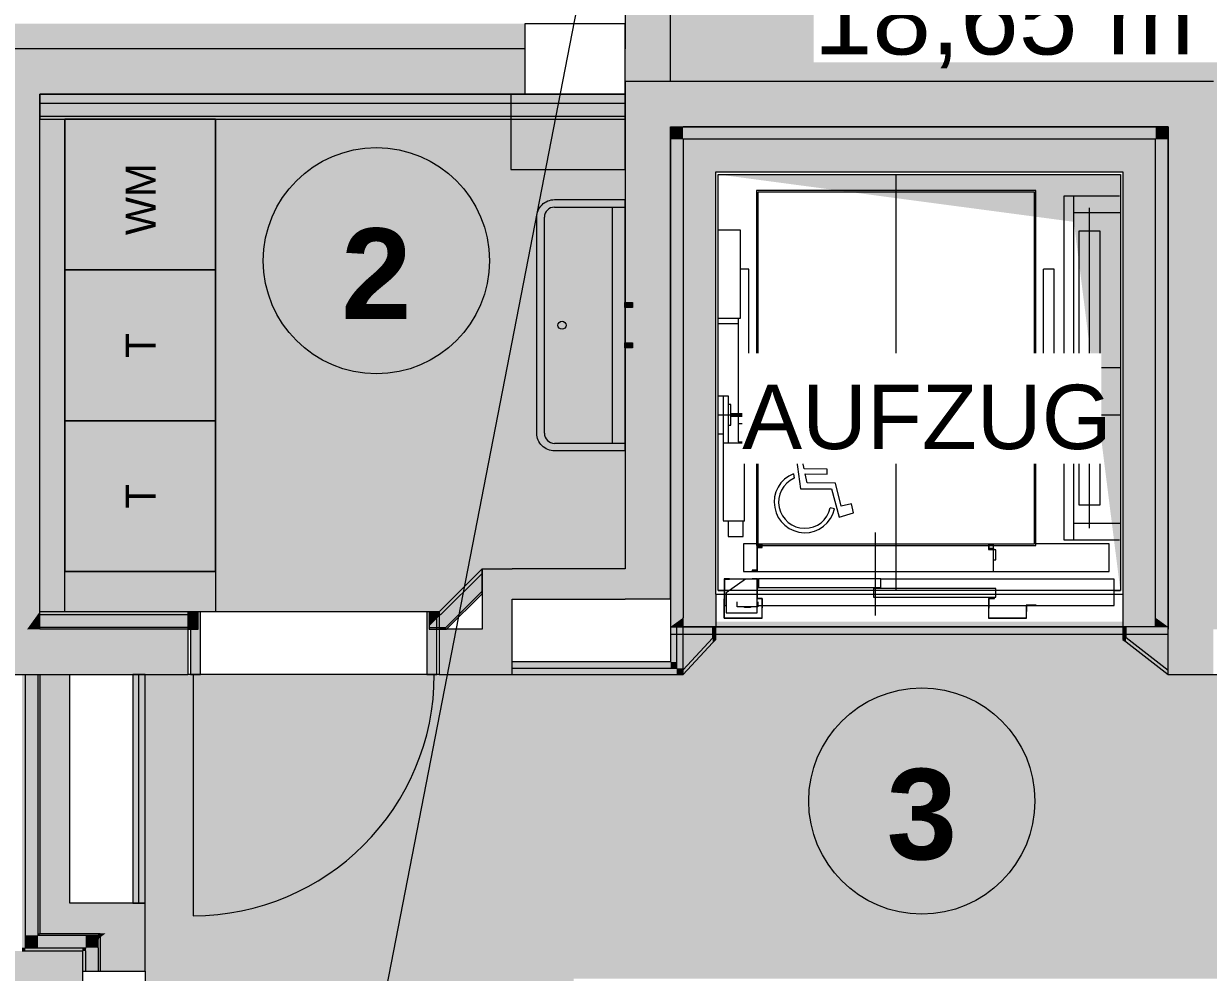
# Model space of a CAD drawing. Header units: metres. Extents: x -3.9 to 83, y -38 to 6.2.
# Drawn here: x 38.17 to 42.883, y -9.96 to -6.185 of the extents above; entities that cross this region are included whole.
import ezdxf

# ---------------------------------------------------------------- set-up
doc = ezdxf.new("R2010")
doc.units = ezdxf.units.M
doc.header["$MEASUREMENT"] = 0
doc.set_wipeout_variables(frame=1)
for name, pattern in [('Dampfsperre', [0.003, 0.0015, -0.0015]), ('Punkt 1_1', [0.075, 0.025, -0.05]), ('Schnittlinie', [0.006, 0.003, -0.0015, 0, -0.0015]), ('Wipeout_Contour', [1, 0, -1])]:
    doc.linetypes.add(name, pattern=pattern)
for name, color, linetype in [('0._Erdgeschoß PP Icon_1_0', 7, 'Continuous'), ('0._Erdgeschoß PP Icon_1_120 Wand Innen tragend', 7, 'Continuous'), ('0._Erdgeschoß PP Icon_1_130 Wand Innen', 7, 'Continuous'), ('0._Erdgeschoß PP Icon_1_170 Schachtwände', 7, 'Continuous'), ('0._Erdgeschoß PP Icon_1_230 Decke abgehaengt', 7, 'Continuous'), ('0._Erdgeschoß PP Icon_1_430 Aufzug', 7, 'Continuous'), ('0._Erdgeschoß PP Icon_1_710 Gelände', 7, 'Continuous'), ('0._Erdgeschoß PP Icon_1_810 Raum', 7, 'Continuous'), ('0._Erdgeschoß PP Icon_1_905 VP Beschriftung Übersicht.Übersicht', 7, 'Continuous')]:
    doc.layers.add(name, color=color, linetype=linetype)
doc.styles.add('ERSTELLTER_STIL_11', font='arial.ttf')
doc.styles.add('ERSTELLTER_STIL_5', font='')
doc.styles.add('ERSTELLTER_STIL_6', font='arial.ttf')
doc.styles.get('ERSTELLTER_STIL_5').set_extended_font_data('Muli')

msp = doc.modelspace()

# ---------------------------------------------------------------- wipeouts: each hides what was drawn before it
at = {"color": 254, "linetype": 'Wipeout_Contour', "lineweight": 0, "ltscale": 193.488375}
msp.add_wipeout([(28.2051, 3.5109), (28.2051, -37.8391), (52.5858, -37.8391), (52.5858, 3.5109)], dxfattribs=at).dxf.layer = '0._Erdgeschoß PP Icon_1_0'

# ---------------------------------------------------------------- next in the draw order: hatches: boundary and pattern name
at = {"layer": '0._Erdgeschoß PP Icon_1_120 Wand Innen tragend', "linetype": 'Continuous', "lineweight": 0, "true_color": 0x000000}
for points in [[(40.7434, -6.4154), (40.7434, -2.8604), (40.5634, -2.8604), (40.5634, -6.4154)], [(32.1417, -6.1854), (32.1421, -6.2854), (40.1634, -6.2854), (40.1634, -6.1854)], [(40.1634, -6.2854), (32.1421, -6.2854), (32.1427, -6.4654), (40.1634, -6.4654)], [(40.5634, -6.5954), (40.7434, -6.5954), (40.5634, -6.4154)], [(40.5634, -6.4154), (40.7434, -6.5954), (40.7434, -6.4154)], [(42.7234, -6.4154), (40.7434, -6.4154), (40.7434, -6.5954), (42.7234, -6.5954)], [(42.7234, -6.5954), (42.9034, -6.5954), (42.9034, -6.4154)], [(42.7234, -6.4154), (42.7234, -6.5954), (42.9034, -6.4154)], [(38.183, -8.5954), (38.2334, -8.5254), (38.2334, -6.4654), (38.0534, -6.4654), (38.0534, -8.5954)], [(40.5634, -6.5954), (40.5634, -8.3554), (40.7434, -8.3554), (40.7434, -6.5954)], [(42.9034, -8.5954), (42.9034, -6.5954), (42.7234, -6.5954), (42.7234, -8.5954)], [(39.9934, -8.3554), (39.8234, -8.5254), (39.8285, -8.5379), (39.9934, -8.373)], [(39.9934, -8.373), (39.8285, -8.5379), (39.8493, -8.5879), (39.9934, -8.4438)], [(40.1134, -8.3554), (39.9934, -8.3554), (40.1134, -8.4754)], [(40.1134, -8.4754), (39.9934, -8.3554), (39.9934, -8.4754)], [(40.1134, -8.4754), (40.5634, -8.4754), (40.5634, -8.3554), (40.1134, -8.3554)], [(40.5634, -8.3554), (40.5634, -8.4754), (40.7434, -8.4754)], [(40.5634, -8.3554), (40.7434, -8.4754), (40.7434, -8.3554)], [(40.1134, -8.5954), (40.1134, -8.4754), (39.9934, -8.4754), (39.9934, -8.5954)], [(38.2334, -8.5254), (38.2244, -8.5379), (38.2334, -8.5379)], [(38.2334, -8.5379), (38.8234, -8.5379), (38.8234, -8.5254), (38.2334, -8.5254)], [(38.8634, -8.5254), (38.8234, -8.5254), (38.8234, -8.5379), (38.8634, -8.5379)], [(39.8234, -8.5254), (39.7834, -8.5254), (39.7834, -8.5379), (39.8109, -8.5379)], [(39.8234, -8.5254), (39.8109, -8.5379), (39.8285, -8.5379)], [(38.2334, -8.5379), (38.2244, -8.5379), (38.1884, -8.5879), (38.2334, -8.5879)], [(38.2334, -8.5879), (38.8234, -8.5879), (38.8234, -8.5379), (38.2334, -8.5379)], [(38.8634, -8.5379), (38.8234, -8.5379), (38.8234, -8.5879), (38.8634, -8.5879)], [(39.7834, -8.5879), (39.8493, -8.5879), (39.8285, -8.5379), (39.7834, -8.583)], [(39.8285, -8.5379), (39.7834, -8.5379), (39.7834, -8.583)], [(38.183, -8.5954), (38.0534, -8.7754), (38.2334, -8.7754), (38.2334, -8.5954)], [(38.183, -8.5954), (38.0534, -8.5954), (38.0534, -8.7754)], [(38.2334, -8.5879), (38.1884, -8.5879), (38.183, -8.5954), (38.2334, -8.5954)], [(38.2334, -8.7754), (38.8234, -8.7754), (38.8234, -8.5954), (38.2334, -8.5954)], [(39.9934, -8.5954), (39.8234, -8.5954), (39.8234, -8.7754), (39.9934, -8.7754)], [(40.1134, -8.5954), (39.9934, -8.5954), (40.1134, -8.7754)], [(39.9934, -8.5954), (39.9934, -8.7754), (40.1134, -8.7754)], [(42.7234, -8.5954), (42.7234, -8.7754), (42.9034, -8.5954)], [(42.9034, -8.5954), (42.7234, -8.7754), (42.9034, -8.7754)], [(38.1759, -9.8629), (38.1759, -8.7754), (38.1634, -8.7754), (38.1634, -9.8629)], [(38.2259, -9.8129), (38.2259, -8.7754), (38.1759, -8.7754), (38.1759, -9.8129)], [(38.3534, -9.6854), (38.3534, -8.7754), (38.2334, -8.7754), (38.2334, -9.6854)], [(38.3534, -9.6854), (38.2334, -9.8054), (38.3534, -9.8054)], [(38.2334, -9.6854), (38.2334, -9.8054), (38.3534, -9.6854)], [(38.4734, -9.6854), (38.3534, -9.6854), (38.3534, -9.8054), (38.4734, -9.8054)], [(38.4734, -9.6854), (38.4734, -9.8054), (38.4955, -9.8054), (38.6534, -9.6854)], [(38.4955, -9.8054), (38.6534, -9.8054), (38.6534, -9.6854)], [(38.1759, -9.8629), (38.2259, -9.8629), (38.2259, -9.8129)], [(38.1759, -9.8129), (38.1759, -9.8629), (38.2259, -9.8129)], [(38.2259, -9.8629), (38.4159, -9.8629), (38.4159, -9.8129), (38.2259, -9.8129)], [(38.4659, -9.8129), (38.4159, -9.8129), (38.4159, -9.8629), (38.4198, -9.8629), (38.4659, -9.8279)], [(38.4659, -9.8629), (38.4659, -9.8279), (38.4198, -9.8629)], [(38.4734, -9.8129), (38.4856, -9.8129), (38.4955, -9.8054), (38.4734, -9.8054)], [(38.4955, -9.8054), (38.4734, -9.8222), (38.4734, -9.9554), (38.6534, -9.9554), (38.6534, -9.8054)], [(38.4734, -9.8222), (38.4856, -9.8129), (38.4734, -9.8129)], [(38.1759, -9.8629), (38.1634, -9.8754), (38.1759, -9.8754)], [(38.1634, -9.8629), (38.1634, -9.8754), (38.1759, -9.8629)], [(38.4034, -9.8629), (38.1759, -9.8629), (38.1759, -9.8754), (38.4034, -9.8754)], [(38.4034, -9.8629), (38.4034, -9.8754), (38.4159, -9.8659), (38.4159, -9.8629)], [(38.4159, -9.8659), (38.4034, -9.8754), (38.4159, -9.8754)], [(38.4034, -9.8754), (38.4034, -9.9554), (38.4159, -9.9554), (38.4159, -9.8754)], [(38.4198, -9.8629), (38.4159, -9.8659), (38.4159, -9.9554), (38.4659, -9.9554), (38.4659, -9.8629)]]:
    msp.add_hatch(color=18, dxfattribs=at).paths.add_polyline_path(points)
at = {"layer": '0._Erdgeschoß PP Icon_1_120 Wand Innen tragend', "linetype": 'Continuous', "lineweight": 0, "true_color": 0xffffff}
for points in [[(39.8524, -8.5954), (39.9934, -8.4544), (39.9934, -8.4438), (39.8493, -8.5879)], [(38.8334, -8.7754), (38.8734, -8.7754), (38.8734, -8.5254), (38.8334, -8.5254)], [(39.8134, -8.5254), (39.7734, -8.5254), (39.7734, -8.7754), (39.8134, -8.7754)], [(38.2334, -8.5954), (38.8234, -8.5954), (38.8234, -8.5879), (38.2334, -8.5879)], [(38.8234, -8.5954), (38.8634, -8.5954), (38.8634, -8.5879), (38.8234, -8.5879)], [(39.8493, -8.5879), (39.7834, -8.5879), (39.7834, -8.5954), (39.8418, -8.5954)], [(39.8493, -8.5879), (39.8418, -8.5954), (39.8524, -8.5954)], [(38.2334, -9.8054), (38.2334, -8.7754), (38.2259, -8.7754), (38.2259, -9.8054)], [(38.2259, -9.8129), (38.2334, -9.8129), (38.2334, -9.8054)], [(38.2259, -9.8054), (38.2259, -9.8129), (38.2334, -9.8054)], [(38.2334, -9.8129), (38.4659, -9.8129), (38.4659, -9.8054), (38.2334, -9.8054)], [(38.4734, -9.8054), (38.4659, -9.8054), (38.4659, -9.8129), (38.4734, -9.8129)], [(38.4734, -9.8129), (38.4659, -9.8129), (38.4659, -9.8279), (38.4734, -9.8222)], [(38.4734, -9.8222), (38.4659, -9.8279), (38.4659, -9.9554), (38.4734, -9.9554)]]:
    msp.add_hatch(color=7, dxfattribs=at).paths.add_polyline_path(points)
at = {"layer": '0._Erdgeschoß PP Icon_1_130 Wand Innen', "linetype": 'Continuous', "lineweight": 0, "true_color": 0xffffff}
msp.add_hatch(color=7, dxfattribs=at).paths.add_polyline_path([(40.5634, -6.4654), (38.2334, -6.4654), (38.2334, -6.5029), (40.5634, -6.5029)])
at = {"layer": '0._Erdgeschoß PP Icon_1_130 Wand Innen', "linetype": 'Continuous', "lineweight": 0, "true_color": 0x000000}
for points in [[(38.2334, -6.5529), (40.5634, -6.5529), (40.5634, -6.5029), (38.2334, -6.5029)], [(38.2334, -6.5654), (40.5634, -6.5654), (40.5634, -6.5529), (38.2334, -6.5529)]]:
    msp.add_hatch(color=18, dxfattribs=at).paths.add_polyline_path(points)
at = {"layer": '0._Erdgeschoß PP Icon_1_170 Schachtwände', "linetype": 'Continuous', "lineweight": 0, "true_color": 0x000000}
for points in [[(40.7684, -8.7254), (40.7684, -8.5854), (40.7434, -8.5854), (40.7434, -8.7254)], [(40.7934, -8.7504), (40.7934, -8.5854), (40.7684, -8.5854), (40.7684, -8.7504)], [(40.9234, -8.5854), (40.9109, -8.5854), (40.9109, -8.6305), (40.9234, -8.617)], [(40.9234, -8.617), (40.9109, -8.6305), (40.9234, -8.6354)], [(42.5559, -8.6293), (42.5559, -8.5854), (42.5434, -8.5854), (42.5434, -8.6195)], [(42.5434, -8.6195), (42.5434, -8.6354), (42.5559, -8.6293)], [(40.9109, -8.6305), (40.7934, -8.757), (40.7934, -8.7754), (40.9109, -8.6488)], [(40.9109, -8.6488), (40.9234, -8.6354), (40.9109, -8.6305)], [(42.5434, -8.6354), (42.5559, -8.6451), (42.5559, -8.6293)], [(42.5559, -8.6293), (42.5559, -8.6451), (42.7234, -8.7754), (42.7234, -8.7595)], [(40.7434, -8.7254), (40.1134, -8.7254), (40.1134, -8.7504), (40.7434, -8.7504)], [(40.7684, -8.7504), (40.1134, -8.7504), (40.1134, -8.7754), (40.7684, -8.7754)], [(40.7434, -8.7254), (40.7684, -8.7504), (40.7684, -8.7254)], [(40.7434, -8.7504), (40.7684, -8.7504), (40.7434, -8.7254)], [(40.7684, -8.7504), (40.7934, -8.7754), (40.7934, -8.7504)], [(40.7684, -8.7754), (40.7934, -8.7754), (40.7684, -8.7504)], [(38.6284, -9.6854), (38.6284, -8.7754), (38.6034, -8.7754), (38.6034, -9.6854)], [(38.6534, -9.6854), (38.6534, -8.7754), (38.6284, -8.7754), (38.6284, -9.6854)]]:
    msp.add_hatch(color=18, dxfattribs=at).paths.add_polyline_path(points)
at = {"layer": '0._Erdgeschoß PP Icon_1_430 Aufzug', "linetype": 'Continuous', "lineweight": 0, "true_color": 0x000000}
for points in [[(40.7434, -6.5954), (40.7934, -6.6454), (40.7934, -6.5954)], [(40.7434, -6.6454), (40.7934, -6.6454), (40.7434, -6.5954)], [(40.7934, -6.5954), (40.7934, -6.6454), (42.6734, -6.6454), (42.6734, -6.5954)], [(42.6734, -6.6454), (42.7234, -6.6454), (42.7234, -6.5954)], [(42.6734, -6.5954), (42.6734, -6.6454), (42.7234, -6.5954)], [(40.7434, -6.6454), (40.7434, -8.5854), (40.7934, -8.5493), (40.7934, -6.6454)], [(40.7934, -6.6454), (40.9234, -6.7754), (40.9234, -6.6454)], [(40.7934, -6.7754), (40.9234, -6.7754), (40.7934, -6.6454)], [(42.5434, -6.6454), (40.9234, -6.6454), (40.9234, -6.7754), (42.5434, -6.7754)], [(42.5434, -6.7754), (42.6734, -6.7754), (42.6734, -6.6454)], [(42.5434, -6.6454), (42.5434, -6.7754), (42.6734, -6.6454)], [(42.6734, -6.6454), (42.6734, -8.5493), (42.7234, -8.5854), (42.7234, -6.6454)], [(40.7934, -6.7754), (40.7934, -8.4554), (40.9234, -8.4554), (40.9234, -6.7754)], [(42.6734, -8.4554), (42.6734, -6.7754), (42.5434, -6.7754), (42.5434, -8.4554)], [(40.9234, -8.4554), (40.7934, -8.5493), (40.7934, -8.5854), (40.9234, -8.5854)], [(40.7934, -8.5493), (40.9234, -8.4554), (40.7934, -8.4554)], [(42.5434, -8.4554), (42.5434, -8.5854), (42.6734, -8.5854), (42.6734, -8.5493)], [(42.5434, -8.4554), (42.6734, -8.5493), (42.6734, -8.4554)], [(40.7934, -8.5493), (40.7434, -8.5854), (40.7934, -8.5854)], [(42.6734, -8.5493), (42.6734, -8.5854), (42.7234, -8.5854)]]:
    msp.add_hatch(color=18, dxfattribs=at).paths.add_polyline_path(points)
at = {"layer": '0._Erdgeschoß PP Icon_1_430 Aufzug', "linetype": 'Continuous', "lineweight": 0, "true_color": 0x323232}
msp.add_hatch(color=250, dxfattribs=at).paths.add_polyline_path([(40.9334, -6.7854), (42.3484, -6.9738), (42.5334, -8.4404), (42.5334, -6.7854)])
at = {"layer": '0._Erdgeschoß PP Icon_1_810 Raum', "linetype": 'Continuous', "lineweight": 0, "true_color": 0x191919}
for points in [[(45.0234, -8.5954), (45.0234, -5.6604), (44.5984, -5.6604), (44.5984, -2.8604), (40.7434, -2.8604), (40.7434, -6.4154), (42.9034, -6.4154), (42.9034, -8.5954)], [(46.9584, -15.2354), (46.9584, -8.7754), (46.9584, -5.6604), (45.2034, -5.6604), (45.2034, -8.0254), (45.4534, -8.0254), (45.4534, -8.7754), (45.2034, -8.7754), (42.7434, -8.7754), (42.7434, -8.5954), (42.7434, -8.5879), (42.5834, -8.5879), (42.5834, -8.5654), (40.9034, -8.5654), (40.9034, -8.5879), (40.7434, -8.5879), (40.7434, -8.7754), (40.1134, -8.7754), (38.6534, -8.7754), (38.6534, -9.6854), (38.6534, -11.0754), (38.6534, -11.3254), (40.3584, -11.3254), (40.3584, -9.9854), (44.6234, -9.9854), (44.6234, -11.3254), (45.1284, -11.3254), (45.5784, -11.3254), (45.6284, -11.3254), (45.6284, -13.2354), (45.3784, -13.2354), (45.3784, -17.2404), (46.9584, -17.2404)], [(40.5634, -8.3554), (40.5634, -6.5654), (38.2334, -6.5654), (38.2334, -8.5254), (39.7834, -8.5254), (39.8234, -8.5254), (39.9934, -8.3554)]]:
    msp.add_hatch(color=250, dxfattribs=at).paths.add_polyline_path(points)
at = {"layer": '0._Erdgeschoß PP Icon_1_810 Raum', "linetype": 'Continuous', "lineweight": 13, "true_color": 0xf9f8f6}
msp.add_hatch(color=7, dxfattribs=at).paths.add_polyline_path([(35.5534, -9.8754), (35.5534, -11.0754), (37.8734, -11.0754), (38.4034, -11.0754), (38.4034, -9.8754), (38.1634, -9.8754), (36.6134, -9.8754)])
at = {"layer": '0._Erdgeschoß PP Icon_1_905 VP Beschriftung Übersicht.Übersicht', "linetype": 'Continuous', "lineweight": 0, "true_color": 0xffffff}
for points in [[(38.9334, -7.1654), (38.9334, -6.5654), (38.3334, -6.5654), (38.3334, -7.1654)], [(38.9334, -7.7654), (38.9334, -7.1654), (38.3334, -7.1654), (38.3334, -7.7654)], [(38.9334, -8.3654), (38.9334, -7.7654), (38.3334, -7.7654), (38.3334, -8.3654)]]:
    msp.add_hatch(color=7, dxfattribs=at).paths.add_polyline_path(points)
at = {"layer": '0._Erdgeschoß PP Icon_1_905 VP Beschriftung Übersicht.Übersicht', "linetype": 'Continuous', "lineweight": 0, "true_color": 0x3f3f3f}
for points in [[(40.5617, -7.8854), (40.5617, -6.8854), (40.2817, -6.8854, 0.414214), (40.2117, -6.9554), (40.2117, -7.8154, 0.414214), (40.2817, -7.8854)], [(40.5617, -7.3154), (40.5917, -7.3154), (40.5917, -7.2954), (40.5617, -7.2954)], [(40.5617, -7.4754), (40.5917, -7.4754), (40.5917, -7.4554), (40.5617, -7.4554)]]:
    msp.add_hatch(color=250, dxfattribs=at).paths.add_polyline_path(points)

# ---------------------------------------------------------------- next in the draw order: linework, layer by layer
at = {"layer": '0._Erdgeschoß PP Icon_1_120 Wand Innen tragend', "color": 7, "linetype": 'Continuous', "lineweight": 18, "ltscale": 1000}
for p, q in [((40.1634, -6.2854), (32.1421, -6.2854)), ((39.9934, -8.373), (39.8285, -8.5379)), ((39.8493, -8.5879), (39.9934, -8.4438)), ((38.2334, -8.5379), (38.2334, -8.5254)), ((38.2334, -8.5379), (38.2334, -8.5254)), ((38.2334, -8.5879), (38.2334, -8.5379)), ((38.2334, -8.5879), (38.2334, -8.5379)), ((38.8634, -8.5379), (38.8234, -8.5379)), ((39.8285, -8.5379), (39.7834, -8.5379)), ((38.2334, -8.5954), (38.2334, -8.5879)), ((38.2334, -8.5954), (38.2334, -8.5879)), ((38.8234, -8.5954), (38.2334, -8.5954)), ((38.8234, -8.5879), (38.8634, -8.5879)), ((38.8234, -8.5954), (38.8234, -8.7754)), ((38.8234, -8.5954), (38.8234, -8.7754)), ((38.8234, -8.5954), (38.8234, -8.7754)), ((39.7834, -8.5879), (39.8493, -8.5879)), ((39.8234, -8.5954), (39.8234, -8.7754)), ((39.8234, -8.5954), (39.8234, -8.7754)), ((39.8234, -8.5954), (39.8234, -8.7754)), ((38.2334, -8.7754), (38.2334, -9.6854)), ((38.2334, -9.6854), (38.2334, -9.8054)), ((38.2334, -9.8054), (38.3534, -9.8054)), ((38.2334, -9.8054), (38.3534, -9.8054)), ((38.3534, -9.8054), (38.4734, -9.8054)), ((38.4734, -9.8054), (38.4734, -9.8129)), ((38.4734, -9.8054), (38.4734, -9.8129)), ((38.4734, -9.8129), (38.4734, -9.8222)), ((38.4734, -9.8222), (38.4734, -9.9554)), ((38.4734, -9.9554), (38.6534, -9.9554)), ((38.4734, -9.9554), (38.6534, -9.9554)), ((38.4734, -9.9554), (38.6534, -9.9554))]:
    msp.add_line(p, q, dxfattribs=at)
at = {"layer": '0._Erdgeschoß PP Icon_1_120 Wand Innen tragend', "color": 7, "linetype": 'Continuous', "lineweight": 13, "ltscale": 1000}
for p, q in [((38.8234, -8.5254), (38.8234, -8.5379)), ((38.8234, -8.5254), (38.8234, -8.5379)), ((38.8234, -8.5254), (38.8234, -8.5379)), ((39.8234, -8.5254), (39.8234, -8.5379)), ((39.8234, -8.5254), (39.8234, -8.5379)), ((39.8234, -8.5254), (39.8234, -8.5379)), ((38.8234, -8.5379), (38.2334, -8.5379)), ((38.8234, -8.5379), (38.8234, -8.5879)), ((38.8234, -8.5379), (38.8234, -8.5879)), ((38.8234, -8.5379), (38.8234, -8.5879)), ((39.8234, -8.5379), (39.8234, -8.5879)), ((39.8234, -8.5379), (39.8234, -8.5879)), ((39.8234, -8.5379), (39.8234, -8.5879)), ((38.8234, -8.5879), (38.2334, -8.5879)), ((38.8234, -8.5879), (38.8234, -8.5954)), ((38.8234, -8.5879), (38.8234, -8.5954)), ((38.8234, -8.5879), (38.8234, -8.5954)), ((39.8234, -8.5879), (39.8234, -8.5954)), ((39.8234, -8.5879), (39.8234, -8.5954)), ((39.8234, -8.5879), (39.8234, -8.5954)), ((38.1759, -8.7754), (38.1759, -9.8129)), ((38.2259, -8.7754), (38.2259, -9.8054)), ((38.1759, -9.8129), (38.1759, -9.8629)), ((38.2259, -9.8054), (38.2259, -9.8129)), ((38.2259, -9.8129), (38.2334, -9.8129)), ((38.2259, -9.8129), (38.2334, -9.8129)), ((38.2334, -9.8129), (38.4659, -9.8129)), ((38.4659, -9.8129), (38.4659, -9.8279)), ((38.4659, -9.8129), (38.4659, -9.8279)), ((38.4659, -9.8629), (38.4659, -9.8279)), ((38.4659, -9.8629), (38.4659, -9.8279)), ((38.1759, -9.8629), (38.2259, -9.8629)), ((38.1759, -9.8629), (38.2259, -9.8629)), ((38.2259, -9.8629), (38.4159, -9.8629)), ((38.4159, -9.8629), (38.4159, -9.8659)), ((38.4159, -9.8629), (38.4159, -9.8659)), ((38.4159, -9.8754), (38.4159, -9.8659)), ((38.4159, -9.8754), (38.4159, -9.8659)), ((38.4159, -9.8754), (38.4159, -9.9554)), ((38.4659, -9.8629), (38.4659, -9.9554)), ((38.4034, -9.9554), (38.4159, -9.9554)), ((38.4034, -9.9554), (38.4159, -9.9554)), ((38.4034, -9.9554), (38.4159, -9.9554)), ((38.4159, -9.9554), (38.4659, -9.9554)), ((38.4159, -9.9554), (38.4659, -9.9554)), ((38.4159, -9.9554), (38.4659, -9.9554)), ((38.4659, -9.9554), (38.4734, -9.9554)), ((38.4659, -9.9554), (38.4734, -9.9554)), ((38.4659, -9.9554), (38.4734, -9.9554))]:
    msp.add_line(p, q, dxfattribs=at)
at = {"layer": '0._Erdgeschoß PP Icon_1_120 Wand Innen tragend', "color": 7, "linetype": 'Dampfsperre', "lineweight": 13, "ltscale": 1000}
for p, q in [((39.8234, -8.5254), (38.8234, -8.5254)), ((39.8234, -8.7754), (38.8234, -8.7754)), ((38.4034, -9.9554), (38.4034, -10.9554)), ((38.6534, -9.9554), (38.6534, -10.9554))]:
    msp.add_line(p, q, dxfattribs=at)
at = {"layer": '0._Erdgeschoß PP Icon_1_120 Wand Innen tragend', "color": 8, "linetype": 'Continuous', "lineweight": 13, "ltscale": 1000}
for p, q in [((38.8734, -8.5254), (38.8334, -8.5254)), ((38.8334, -8.5254), (38.8334, -8.7754)), ((38.8734, -8.7754), (38.8734, -8.5254)), ((39.8134, -8.5254), (39.7734, -8.5254)), ((39.7734, -8.5254), (39.7734, -8.7754)), ((39.8134, -8.7754), (39.8134, -8.5254)), ((38.8334, -8.7754), (38.8734, -8.7754)), ((39.7734, -8.7754), (39.8134, -8.7754))]:
    msp.add_line(p, q, dxfattribs=at)
at = {"layer": '0._Erdgeschoß PP Icon_1_120 Wand Innen tragend', "color": 8, "linetype": 'Continuous', "lineweight": 0, "ltscale": 1000}
msp.add_line((38.8434, -8.7754), (38.8434, -9.7354), dxfattribs=at)
at = {"layer": '0._Erdgeschoß PP Icon_1_120 Wand Innen tragend', "color": 7, "linetype": 'Continuous', "lineweight": 18, "ltscale": 1000, "flags": 128}
for points in [[(40.5634, -2.8604), (40.5634, -6.2854)], [(40.7434, -6.4154), (40.7434, -2.8604)], [(40.1634, -6.2854), (40.1634, -6.4654)], [(40.5634, -6.4154), (40.5634, -6.5954)], [(42.9034, -6.4154), (40.5634, -6.4154)], [(40.7434, -6.4154), (40.5634, -6.4154)], [(38.2334, -8.5254), (38.2334, -6.4654)], [(38.2334, -6.4654), (40.1634, -6.4654)], [(40.5634, -6.5954), (40.5634, -8.3554)], [(40.7434, -6.5954), (42.7234, -6.5954)], [(40.7434, -8.4754), (40.7434, -6.5954)], [(42.7234, -6.5954), (42.7234, -8.5954)], [(39.9934, -8.3554), (39.8234, -8.5254)], [(39.9934, -8.3554), (40.1134, -8.3554)], [(39.9934, -8.3554), (39.9934, -8.5954)], [(39.9934, -8.4544), (39.9934, -8.3554)], [(40.5634, -8.3554), (40.1134, -8.3554)], [(39.8524, -8.5954), (39.9934, -8.4544)], [(40.1134, -8.5954), (40.1134, -8.4754)], [(40.1134, -8.4754), (40.5634, -8.4754)], [(40.7434, -8.4754), (40.5634, -8.4754)], [(38.8634, -8.5254), (38.8234, -8.5254)], [(38.8234, -8.5254), (38.8234, -8.5954)], [(38.8634, -8.5954), (38.8634, -8.5254)], [(39.8234, -8.5254), (39.7834, -8.5254)], [(39.7834, -8.5254), (39.7834, -8.5379)], [(39.7834, -8.5379), (39.7834, -8.5879)], [(38.8234, -8.5954), (38.8634, -8.5954)], [(39.7834, -8.5879), (39.7834, -8.5954)], [(39.7834, -8.5954), (39.8524, -8.5954)], [(39.9934, -8.5954), (39.8234, -8.5954)], [(40.1134, -8.7754), (40.1134, -8.5954)], [(42.7234, -8.7754), (42.7234, -8.5954)], [(38.0534, -8.7754), (38.2334, -8.7754)], [(38.2334, -8.7754), (38.8234, -8.7754)], [(38.3534, -9.6854), (38.3534, -8.7754)], [(39.8234, -8.7754), (40.1134, -8.7754)], [(42.7234, -8.7754), (45.2034, -8.7754)], [(38.4734, -9.6854), (38.3534, -9.6854)], [(38.6534, -9.6854), (38.4734, -9.6854)], [(38.6534, -9.9554), (38.6534, -9.6854)]]:
    msp.add_lwpolyline(points, dxfattribs=at)
at = {"layer": '0._Erdgeschoß PP Icon_1_120 Wand Innen tragend', "color": 154, "linetype": 'Continuous', "lineweight": 13, "ltscale": 1000, "true_color": 0x004e91, "flags": 128}
for points in [[(40.5634, -6.1854), (40.1634, -6.1854)], [(40.5634, -6.2854), (40.5634, -6.1854)], [(40.5634, -6.4654), (40.5634, -6.2854)], [(40.1634, -6.4654), (40.5634, -6.4654)]]:
    msp.add_lwpolyline(points, dxfattribs=at)
at = {"layer": '0._Erdgeschoß PP Icon_1_120 Wand Innen tragend', "color": 7, "linetype": 'Continuous', "lineweight": 13, "ltscale": 1000, "flags": 128}
for points in [[(40.1634, -6.1854), (40.1634, -6.2854)], [(38.8234, -8.5254), (38.2334, -8.5254)], [(38.1634, -8.7754), (38.1759, -8.7754)], [(38.1759, -8.7754), (38.2259, -8.7754)], [(38.2259, -8.7754), (38.2334, -8.7754)], [(38.1634, -9.8754), (38.1759, -9.8754)], [(38.1759, -9.8754), (38.4034, -9.8754)], [(38.4034, -9.8754), (38.4034, -9.9554)]]:
    msp.add_lwpolyline(points, dxfattribs=at)
at = {"layer": '0._Erdgeschoß PP Icon_1_120 Wand Innen tragend', "color": 8, "linetype": 'Continuous', "lineweight": 0, "ltscale": 1000}
msp.add_arc((38.8434, -8.7754), 0.96, 270, 0, dxfattribs=at)
at = {"layer": '0._Erdgeschoß PP Icon_1_130 Wand Innen', "color": 7, "linetype": 'Continuous', "lineweight": 18, "ltscale": 1000}
for p, q in [((40.5634, -6.5029), (38.2334, -6.5029)), ((38.2334, -6.5529), (40.5634, -6.5529))]:
    msp.add_line(p, q, dxfattribs=at)
at = {"layer": '0._Erdgeschoß PP Icon_1_130 Wand Innen', "color": 7, "linetype": 'Continuous', "lineweight": 18, "ltscale": 1000, "flags": 128}
for points in [[(40.5634, -6.4654), (38.2334, -6.4654)], [(38.2334, -6.4654), (38.2334, -6.5654)], [(40.5634, -6.5654), (40.5634, -6.4654)], [(38.2334, -6.5654), (40.5634, -6.5654)]]:
    msp.add_lwpolyline(points, dxfattribs=at)
at = {"layer": '0._Erdgeschoß PP Icon_1_170 Schachtwände', "color": 7, "linetype": 'Continuous', "lineweight": 18, "ltscale": 1000}
for p, q in [((40.7684, -8.7254), (40.7684, -8.5854)), ((40.1134, -8.7504), (40.7434, -8.7504)), ((40.7434, -8.7504), (40.7684, -8.7504)), ((40.7684, -8.7504), (40.7684, -8.7254)), ((38.6284, -9.6854), (38.6284, -8.7754))]:
    msp.add_line(p, q, dxfattribs=at)
at = {"layer": '0._Erdgeschoß PP Icon_1_170 Schachtwände', "color": 7, "linetype": 'Continuous', "lineweight": 18, "ltscale": 1000, "flags": 128}
for points in [[(40.7434, -8.5854), (40.7434, -8.7254)], [(40.7684, -8.5854), (40.7434, -8.5854)], [(40.7934, -8.5854), (40.7684, -8.5854)], [(40.7934, -8.7504), (40.7934, -8.5854)], [(40.7434, -8.7254), (40.1134, -8.7254)], [(40.1134, -8.7504), (40.1134, -8.7254)], [(40.1134, -8.7754), (40.1134, -8.7504)], [(40.7934, -8.7754), (40.7934, -8.7504)], [(38.6534, -8.7754), (38.6034, -8.7754)], [(38.6034, -8.7754), (38.6034, -9.6854)], [(38.6534, -9.6854), (38.6534, -8.7754)], [(40.1134, -8.7754), (40.7934, -8.7754)], [(38.6034, -9.6854), (38.6534, -9.6854)]]:
    msp.add_lwpolyline(points, dxfattribs=at)
at = {"layer": '0._Erdgeschoß PP Icon_1_170 Schachtwände', "color": 7, "linetype": 'Continuous', "lineweight": 13, "ltscale": 1000, "flags": 128}
for points in [[(40.9109, -8.5854), (40.9109, -8.6305)], [(40.9234, -8.5854), (40.9109, -8.5854)], [(40.9234, -8.6354), (40.9234, -8.5854)], [(42.5434, -8.5854), (42.5434, -8.6354)], [(42.5434, -8.5854), (42.5559, -8.5854)], [(42.5559, -8.6293), (42.5559, -8.5854)], [(40.9109, -8.6305), (40.7934, -8.757)], [(40.7934, -8.7754), (40.9109, -8.6488)], [(40.9234, -8.6354), (40.9109, -8.6488)], [(42.5434, -8.6354), (42.5559, -8.6451)], [(42.7234, -8.7595), (42.5559, -8.6293)], [(42.5559, -8.6451), (42.7234, -8.7754)], [(40.7934, -8.7754), (40.7934, -8.757)], [(42.7234, -8.7754), (42.7234, -8.7595)]]:
    msp.add_lwpolyline(points, dxfattribs=at)
at = {"layer": '0._Erdgeschoß PP Icon_1_230 Decke abgehaengt', "color": 8, "linetype": 'Schnittlinie', "lineweight": 13, "ltscale": 1000, "flags": 128}
msp.add_lwpolyline([(40.1076, -6.7654), (40.5634, -6.7654), (40.5634, -6.4654), (40.1076, -6.4654)], close=True, dxfattribs=at)
at = {"layer": '0._Erdgeschoß PP Icon_1_430 Aufzug', "color": 7, "linetype": 'Continuous', "lineweight": 18, "ltscale": 1000}
for p, q in [((40.9234, -6.6454), (40.7934, -6.6454)), ((40.7934, -6.6454), (40.7934, -6.7754)), ((40.9234, -6.6454), (40.7934, -6.6454)), ((42.5434, -6.6454), (40.9234, -6.6454)), ((42.6734, -6.6454), (42.5434, -6.6454)), ((42.6734, -6.7754), (42.6734, -6.6454)), ((42.6734, -6.7754), (42.6734, -6.6454)), ((40.7934, -6.7754), (40.7934, -8.4554)), ((42.6734, -8.4554), (42.6734, -6.7754)), ((40.7934, -8.4554), (40.7934, -8.5493)), ((40.9234, -8.4554), (40.9234, -8.5854)), ((40.9234, -8.4554), (40.9234, -8.5854)), ((42.5434, -8.4554), (42.5434, -8.5854)), ((42.5434, -8.4554), (42.5434, -8.5854)), ((42.6734, -8.5493), (42.6734, -8.4554)), ((40.7934, -8.5854), (40.7934, -8.5493)), ((42.6734, -8.5854), (42.6734, -8.5493))]:
    msp.add_line(p, q, dxfattribs=at)
at = {"layer": '0._Erdgeschoß PP Icon_1_430 Aufzug', "color": 7, "linetype": 'Continuous', "lineweight": 13, "ltscale": 1000}
for p, q in [((40.9334, -8.4404), (40.9334, -6.7854)), ((40.9334, -6.7854), (42.5334, -6.7854)), ((42.5334, -6.7854), (42.5334, -8.4404)), ((41.0854, -6.8494), (41.0854, -8.2614)), ((42.1974, -6.8494), (41.0854, -6.8494)), ((41.0914, -6.8554), (41.0914, -8.2554)), ((42.1914, -6.8554), (41.0914, -6.8554)), ((42.1914, -8.2554), (42.1914, -6.8554)), ((42.1974, -8.2614), (42.1974, -6.8494)), ((42.5304, -6.8714), (42.3084, -6.8714)), ((42.3084, -6.8714), (42.3084, -8.2394)), ((42.3484, -8.2394), (42.3484, -6.8714)), ((42.3484, -6.9364), (42.5334, -6.9364)), ((41.0214, -7.0074), (40.9334, -7.0074)), ((41.0214, -7.3574), (41.0214, -7.0074)), ((42.4524, -7.0104), (42.3684, -7.0104)), ((42.3684, -7.0104), (42.3684, -8.1004)), ((42.4524, -8.1004), (42.4524, -7.0104)), ((41.0549, -7.1616), (41.0214, -7.1616)), ((41.0549, -7.7769), (41.0549, -7.1616)), ((42.2704, -7.1616), (42.2279, -7.1616)), ((42.2279, -7.7769), (42.2279, -7.1616)), ((42.2704, -7.8499), (42.2704, -7.1616)), ((40.9334, -7.3574), (41.0214, -7.3574)), ((40.9334, -7.3779), (41.0124, -7.3779)), ((41.0124, -7.3574), (41.0124, -7.8499)), ((40.9744, -7.6674), (40.9334, -7.6674)), ((40.9524, -7.6674), (40.9524, -8.1629)), ((40.9744, -7.8544), (40.9744, -7.6674)), ((40.9834, -7.7014), (40.9744, -7.7014)), ((40.9834, -7.7834), (40.9834, -7.7014)), ((42.3084, -7.7014), (42.2994, -7.7014)), ((42.2994, -7.7014), (42.2994, -7.7834)), ((41.0854, -7.7379), (40.9834, -7.7379)), ((40.9834, -7.7469), (41.0854, -7.7469)), ((41.0124, -7.7769), (41.0549, -7.7769)), ((42.2994, -7.7379), (42.1974, -7.7379)), ((42.1974, -7.7469), (42.2994, -7.7469)), ((42.2279, -7.7769), (42.2704, -7.7769)), ((40.9334, -7.8174), (40.9524, -7.8174)), ((40.9744, -7.7834), (40.9834, -7.7834)), ((42.2994, -7.7834), (42.3084, -7.7834)), ((41.0381, -7.8544), (40.9524, -7.8544)), ((41.0124, -7.8499), (41.0854, -7.8499)), ((41.0381, -8.1644), (41.0381, -7.8544)), ((42.1974, -7.8499), (42.2704, -7.8499)), ((41.2406, -7.8907), (41.2601, -8.0363)), ((41.2754, -7.9573), (41.2651, -7.9068)), ((41.3665, -7.9576), (41.2754, -7.9573)), ((41.3664, -7.9776), (41.3665, -7.9576)), ((41.2328, -7.9762), (41.2352, -7.9941)), ((41.2867, -8.0128), (41.2794, -7.9772)), ((41.2794, -7.9772), (41.3664, -7.9776)), ((41.4001, -8.0133), (41.2867, -8.0128)), ((41.4226, -8.1048), (41.4001, -8.0133)), ((41.2601, -8.0363), (41.3838, -8.0368)), ((41.3838, -8.0368), (41.4143, -8.1487)), ((41.4631, -8.096), (41.4226, -8.1048)), ((41.4718, -8.1313), (41.4631, -8.096)), ((42.3684, -8.1004), (42.4524, -8.1004)), ((41.3962, -8.1162), (41.3792, -8.1124)), ((41.4143, -8.1487), (41.4718, -8.1313)), ((41.0381, -8.1644), (40.9524, -8.1644)), ((40.9724, -8.1644), (40.9724, -8.2259)), ((40.9724, -8.1644), (40.9724, -8.2259)), ((41.0324, -8.2259), (41.0324, -8.1644)), ((41.0324, -8.2259), (41.0324, -8.1644)), ((42.5334, -8.1744), (42.3484, -8.1744)), ((40.9724, -8.2259), (41.0324, -8.2259)), ((40.9724, -8.2259), (41.0324, -8.2259)), ((42.3084, -8.2394), (42.5304, -8.2394)), ((41.0884, -8.2554), (41.0334, -8.2554)), ((41.0334, -8.2554), (41.0334, -8.3654)), ((41.0884, -8.2554), (41.0334, -8.2554)), ((41.0334, -8.2554), (41.0334, -8.3654)), ((41.0854, -8.2614), (42.1974, -8.2614)), ((41.0864, -8.2664), (41.0864, -8.3604)), ((41.1054, -8.2664), (41.0864, -8.2664)), ((41.0864, -8.2664), (41.0864, -8.3604)), ((41.1054, -8.2664), (41.0864, -8.2664)), ((41.0884, -8.2554), (41.0884, -8.2584)), ((41.0884, -8.2584), (41.0884, -8.2664)), ((41.1054, -8.2584), (41.0884, -8.2584)), ((41.0894, -8.3634), (41.0894, -8.2694)), ((41.0894, -8.2694), (41.1084, -8.2694)), ((41.0894, -8.3634), (41.0894, -8.2694)), ((41.0894, -8.2694), (41.1084, -8.2694)), ((41.0914, -8.2554), (42.1914, -8.2554)), ((41.1054, -8.2584), (41.1054, -8.2664)), ((41.1054, -8.2584), (41.1054, -8.2664)), ((41.1084, -8.2694), (41.1084, -8.2584)), ((41.1084, -8.2694), (41.1084, -8.2584)), ((42.0084, -8.2584), (42.0084, -8.2774)), ((42.0084, -8.2584), (42.0084, -8.2774)), ((42.0084, -8.2774), (42.0299, -8.2774)), ((42.0084, -8.2774), (42.0299, -8.2774)), ((42.0114, -8.2744), (42.0114, -8.2584)), ((42.0114, -8.2744), (42.0114, -8.2584)), ((42.0284, -8.2584), (42.0114, -8.2584)), ((42.0299, -8.2744), (42.0114, -8.2744)), ((42.0299, -8.2744), (42.0114, -8.2744)), ((42.0284, -8.2584), (42.0284, -8.2554)), ((42.0284, -8.2744), (42.0284, -8.2584)), ((42.0284, -8.3654), (42.0284, -8.2774)), ((42.0383, -8.2794), (42.0284, -8.2794)), ((42.0383, -8.2794), (42.0284, -8.2794)), ((42.0299, -8.2774), (42.0299, -8.2744)), ((42.0299, -8.2774), (42.0299, -8.2744)), ((42.0383, -8.3194), (42.0383, -8.2794)), ((42.0383, -8.3194), (42.0383, -8.2794)), ((42.4884, -8.2554), (42.1944, -8.2554)), ((42.4884, -8.3654), (42.4884, -8.2554)), ((42.0284, -8.3194), (42.0383, -8.3194)), ((42.0284, -8.3194), (42.0383, -8.3194)), ((41.0334, -8.3654), (41.0884, -8.3654)), ((41.0334, -8.3654), (41.0884, -8.3654)), ((41.0864, -8.3604), (41.0679, -8.3604)), ((41.0679, -8.3604), (41.0679, -8.3634)), ((41.0864, -8.3604), (41.0679, -8.3604)), ((41.0679, -8.3604), (41.0679, -8.3634)), ((41.0679, -8.3634), (41.0894, -8.3634)), ((41.0679, -8.3634), (41.0894, -8.3634)), ((41.0884, -8.3634), (41.0884, -8.3654)), ((41.0884, -8.3654), (42.0284, -8.3654)), ((42.0284, -8.3654), (42.4884, -8.3654)), ((42.0284, -8.3654), (42.4884, -8.3654)), ((40.9779, -8.3949), (40.9574, -8.3949)), ((40.9574, -8.3949), (40.9574, -8.5509)), ((40.9574, -8.5509), (40.9584, -8.3959)), ((40.9584, -8.3959), (40.9584, -8.5004)), ((40.9584, -8.3959), (40.9779, -8.3959)), ((41.0414, -8.3954), (40.9644, -8.4504)), ((40.9779, -8.3959), (40.9779, -8.3949)), ((41.0414, -8.3954), (40.9779, -8.3954)), ((41.0884, -8.3954), (41.0414, -8.3954)), ((41.0684, -8.3949), (41.0684, -8.3954)), ((41.0894, -8.3949), (41.0684, -8.3949)), ((41.0894, -8.3949), (41.0884, -8.4744)), ((41.0884, -8.5304), (41.0884, -8.3954)), ((41.0894, -8.4734), (41.0894, -8.3949)), ((41.0934, -8.3954), (41.0894, -8.3954)), ((41.5808, -8.3944), (41.0934, -8.3944)), ((41.0934, -8.3944), (41.0934, -8.4284)), ((41.0934, -8.4284), (41.5808, -8.4284)), ((42.0383, -8.4334), (41.5509, -8.4334)), ((41.5509, -8.4334), (41.5509, -8.4674)), ((41.5808, -8.4284), (41.5808, -8.3944)), ((42.5084, -8.3954), (41.5808, -8.3954)), ((42.0383, -8.4674), (42.0383, -8.4334)), ((42.5084, -8.5004), (42.5084, -8.3954)), ((40.9334, -8.4404), (40.9574, -8.4404)), ((40.9574, -8.4404), (40.9334, -8.4404)), ((42.5334, -8.4404), (40.9334, -8.4404)), ((40.9644, -8.4504), (40.9644, -8.5304)), ((41.1084, -8.4734), (41.0894, -8.4734)), ((41.0894, -8.4734), (41.1074, -8.4744)), ((41.1084, -8.4734), (41.1074, -8.5499)), ((41.1084, -8.5509), (41.1084, -8.4734)), ((41.5509, -8.4674), (42.0383, -8.4674)), ((42.0329, -8.4714), (42.0084, -8.4714)), ((42.0094, -8.4724), (42.0084, -8.5509)), ((42.0094, -8.4724), (42.0329, -8.4724)), ((42.0094, -8.5499), (42.0094, -8.4724)), ((42.0329, -8.4724), (42.0329, -8.4714)), ((42.5084, -8.4404), (42.5334, -8.4404)), ((42.5334, -8.4404), (42.5084, -8.4404)), ((40.9584, -8.5004), (40.9644, -8.5004)), ((40.9644, -8.5304), (41.0884, -8.5304)), ((41.0084, -8.5059), (41.0084, -8.4859)), ((41.0914, -8.5059), (41.0084, -8.5059)), ((41.0349, -8.5064), (41.0349, -8.5059)), ((41.036, -8.5064), (41.0349, -8.5064)), ((41.0393, -8.5064), (41.036, -8.5064)), ((41.0379, -8.5069), (41.0388, -8.5069)), ((41.0388, -8.5069), (41.0379, -8.5089)), ((41.0379, -8.5089), (41.0379, -8.5069)), ((41.0379, -8.5069), (41.0414, -8.5069)), ((41.0414, -8.5069), (41.0388, -8.5089)), ((41.0441, -8.5064), (41.0393, -8.5064)), ((41.0414, -8.5069), (41.0453, -8.5069)), ((41.0453, -8.5069), (41.0414, -8.5089)), ((41.0499, -8.5064), (41.0441, -8.5064)), ((41.0453, -8.5069), (41.0499, -8.5069)), ((41.0499, -8.5069), (41.0453, -8.5089)), ((41.0556, -8.5064), (41.0499, -8.5064)), ((41.0499, -8.5069), (41.0545, -8.5069)), ((41.0545, -8.5069), (41.0499, -8.5089)), ((41.0545, -8.5069), (41.0584, -8.5069)), ((41.0584, -8.5069), (41.0545, -8.5089)), ((41.0605, -8.5064), (41.0556, -8.5064)), ((41.0584, -8.5069), (41.061, -8.5069)), ((41.061, -8.5069), (41.0584, -8.5089)), ((41.0637, -8.5064), (41.0605, -8.5064)), ((41.061, -8.5069), (41.0619, -8.5069)), ((41.0619, -8.5089), (41.061, -8.5089)), ((41.0619, -8.5069), (41.0619, -8.5089)), ((41.0649, -8.5064), (41.0637, -8.5064)), ((41.0649, -8.5059), (41.0649, -8.5064)), ((41.0884, -8.5004), (41.1074, -8.5004)), ((41.0914, -8.4859), (41.0914, -8.5059)), ((41.1074, -8.5004), (42.0084, -8.5004)), ((42.0084, -8.5004), (42.1584, -8.5004)), ((42.1989, -8.4999), (42.1584, -8.4999)), ((42.1594, -8.5009), (42.1584, -8.5499)), ((42.1594, -8.5009), (42.1989, -8.5009)), ((42.1594, -8.5509), (42.1594, -8.5009)), ((42.1989, -8.5009), (42.1989, -8.4999)), ((42.1989, -8.5004), (42.5084, -8.5004)), ((40.9574, -8.5509), (41.1084, -8.5509)), ((41.1084, -8.5509), (40.9584, -8.5499)), ((42.0084, -8.5509), (42.1594, -8.5509)), ((42.1594, -8.5509), (42.0094, -8.5499))]:
    msp.add_line(p, q, dxfattribs=at)
at = {"layer": '0._Erdgeschoß PP Icon_1_430 Aufzug', "color": 7, "linetype": 'Punkt 1_1', "lineweight": 13, "ltscale": 1000}
for p, q in [((41.6414, -8.4404), (41.6414, -6.7854)), ((42.4104, -8.1924), (42.4104, -6.9184)), ((42.5334, -7.5554), (42.2634, -7.5554)), ((40.9334, -7.7424), (42.5334, -7.7424)), ((41.5584, -8.2104), (41.5584, -8.5404))]:
    msp.add_line(p, q, dxfattribs=at)
at = {"layer": '0._Erdgeschoß PP Icon_1_430 Aufzug', "color": 7, "linetype": 'Schnittlinie', "lineweight": 13, "ltscale": 1000}
for p, q in [((40.9234, -8.4554), (42.5434, -8.4554)), ((40.9234, -8.4554), (42.5434, -8.4554)), ((40.9234, -8.5854), (42.5434, -8.5854)), ((40.9234, -8.5854), (42.5434, -8.5854))]:
    msp.add_line(p, q, dxfattribs=at)
at = {"layer": '0._Erdgeschoß PP Icon_1_430 Aufzug', "color": 7, "linetype": 'Continuous', "lineweight": 13, "ltscale": 1000, "flags": 128}
for points in [[(40.7434, -6.5954), (40.7934, -6.5954)], [(40.7434, -6.5954), (40.7434, -8.5854)], [(42.7234, -6.5954), (40.7934, -6.5954)], [(42.7234, -6.5954), (42.7234, -6.6454)], [(42.7234, -8.5854), (42.7234, -6.6454)], [(40.7434, -8.5854), (40.7934, -8.5854)], [(42.7234, -8.5854), (42.6734, -8.5854)]]:
    msp.add_lwpolyline(points, dxfattribs=at)
at = {"layer": '0._Erdgeschoß PP Icon_1_430 Aufzug', "color": 7, "linetype": 'Continuous', "lineweight": 18, "ltscale": 1000, "flags": 128}
for points in [[(40.9234, -8.4554), (40.9234, -6.7754)], [(40.9234, -6.7754), (42.5434, -6.7754)], [(42.5434, -6.7754), (42.5434, -8.4554)], [(40.7934, -8.5854), (40.9234, -8.5854)], [(42.6734, -8.5854), (42.5434, -8.5854)]]:
    msp.add_lwpolyline(points, dxfattribs=at)
at = {"layer": '0._Erdgeschoß PP Icon_1_430 Aufzug', "color": 7, "linetype": 'Continuous', "lineweight": 13, "ltscale": 1000, "true_color": 0xf4f4f4, "flags": 128}
msp.add_lwpolyline([(40.7434, -8.6154), (42.7234, -8.6154), (42.7234, -8.5854), (40.7434, -8.5854)], close=True, dxfattribs=at)
at = {"layer": '0._Erdgeschoß PP Icon_1_430 Aufzug', "color": 7, "linetype": 'Continuous', "lineweight": 13, "ltscale": 1000}
for centre, radius, start, end in [((41.2696, -7.8716), 0.0347, 262.6325, 213.4277), ((41.2776, -8.0893), 0.1216, 111.5854, 347.2077), ((41.2776, -8.0893), 0.1042, 113.9725, 347.2077)]:
    msp.add_arc(centre, radius, start, end, dxfattribs=at)
at = {"layer": '0._Erdgeschoß PP Icon_1_710 Gelände', "color": 83, "linetype": 'Continuous', "lineweight": 13, "ltscale": 1000, "true_color": 0x89cd89}
msp.add_line((38.447, -16.0206), (41.066, -2.5506), dxfattribs=at)
at = {"layer": '0._Erdgeschoß PP Icon_1_905 VP Beschriftung Übersicht.Übersicht', "color": 7, "linetype": 'Continuous', "lineweight": 13, "ltscale": 1000}
for p, q in [((40.2817, -6.9154), (40.5617, -6.9154)), ((40.5117, -6.9154), (40.5117, -7.8554)), ((40.5617, -6.9154), (40.5617, -7.8554)), ((40.2417, -7.8154), (40.2417, -6.9554)), ((40.5617, -7.8554), (40.2817, -7.8554))]:
    msp.add_line(p, q, dxfattribs=at)
at = {"layer": '0._Erdgeschoß PP Icon_1_905 VP Beschriftung Übersicht.Übersicht', "color": 7, "linetype": 'Continuous', "lineweight": 13, "ltscale": 1000, "flags": 128}
for points in [[(38.3334, -8.5254), (38.3334, -6.5654), (38.9334, -6.5654), (38.9334, -8.5254), (38.7834, -8.5254)], [(38.3334, -7.1654), (38.9334, -7.1654), (38.9334, -6.5654), (38.3334, -6.5654)], [(38.9334, -7.1654), (38.3334, -7.1654), (38.3334, -6.5654), (38.9334, -6.5654)], [(38.3334, -7.7654), (38.9334, -7.7654), (38.9334, -7.1654), (38.3334, -7.1654)], [(38.9334, -7.7654), (38.3334, -7.7654), (38.3334, -7.1654), (38.9334, -7.1654)], [(40.5617, -7.3154), (40.5617, -7.2954), (40.5917, -7.2954), (40.5917, -7.3154)], [(40.5617, -7.4754), (40.5617, -7.4554), (40.5917, -7.4554), (40.5917, -7.4754)], [(38.3334, -8.3654), (38.9334, -8.3654), (38.9334, -7.7654), (38.3334, -7.7654)], [(38.9334, -8.3654), (38.3334, -8.3654), (38.3334, -7.7654), (38.9334, -7.7654)]]:
    msp.add_lwpolyline(points, close=True, dxfattribs=at)
msp.add_lwpolyline([(40.5617, -7.8854), (40.2817, -7.8854, -0.414214), (40.2117, -7.8154), (40.2117, -6.9554, -0.414214), (40.2817, -6.8854), (40.5617, -6.8854)], format="xyb", close=True, dxfattribs=at)
at = {"layer": '0._Erdgeschoß PP Icon_1_905 VP Beschriftung Übersicht.Übersicht', "color": 7, "linetype": 'Continuous', "lineweight": 13, "ltscale": 1000}
for centre, radius in [((39.5731, -7.1285), 0.45), ((40.3117, -7.3854), 0.016), ((41.7434, -9.2787), 0.45)]:
    msp.add_circle(centre, radius, dxfattribs=at)
for centre, start, end in [((40.2817, -6.9554), 90, 180), ((40.2817, -7.8154), 180, 270)]:
    msp.add_arc(centre, 0.04, start, end, dxfattribs=at)

# ---------------------------------------------------------------- next in the draw order: texts
at = {"layer": '0._Erdgeschoß PP Icon_1_905 VP Beschriftung Übersicht.Übersicht', "color": 7, "linetype": 'Continuous', "lineweight": 13, "char_height": 0.12, "attachment_point": 4, "rotation": 90, "style": 'ERSTELLTER_STIL_5'}
for s, insert in [('\\A1;{\\pql;\\fMuli|b0|i0|c0|p0;\\W1.000000;WM}', (38.6351, -7.0267)), ('\\A1;{\\pql;\\fMuli|b0|i0|c0|p0;\\W1.000000;T}', (38.6351, -7.515)), ('\\A1;{\\pql;\\fMuli|b0|i0|c0|p0;\\W1.000000;T}', (38.6351, -8.115))]:
    msp.add_mtext(s, dxfattribs=dict(at, insert=insert))
at = {"layer": '0._Erdgeschoß PP Icon_1_905 VP Beschriftung Übersicht.Übersicht', "color": 7, "linetype": 'Continuous', "lineweight": 13, "char_height": 0.360003, "attachment_point": 8, "style": 'ERSTELLTER_STIL_11'}
for s, insert in [('\\A1;{\\pqc;\\fHelvetica|b1|i0|c0|p0;\\W1.000000;2}', (39.5731, -7.36)), ('\\A1;{\\pqc;\\fHelvetica|b1|i0|c0|p0;\\W1.000000;3}', (41.7434, -9.5164))]:
    msp.add_mtext(s, dxfattribs=dict(at, insert=insert))

# ---------------------------------------------------------------- next in the draw order: wipeouts: each hides what was drawn before it
at = {"color": 254, "linetype": 'Wipeout_Contour', "lineweight": 0, "ltscale": 172.039766}
msp.add_wipeout([(41.3136, -6.339), (44.0508, -6.339), (44.0508, -3.8543), (41.3136, -3.8543)], dxfattribs=at).dxf.layer = '0._Erdgeschoß PP Icon_1_905 VP Beschriftung Übersicht.Übersicht'
at = {"color": 254, "linetype": 'Wipeout_Contour', "lineweight": 0, "ltscale": 169.825237}
msp.add_wipeout([(41.0287, -7.9362), (42.458, -7.9362), (42.458, -7.4974), (41.0287, -7.4974)], dxfattribs=at).dxf.layer = '0._Erdgeschoß PP Icon_1_905 VP Beschriftung Übersicht.Übersicht'

# ---------------------------------------------------------------- next in the draw order: texts
at = {"layer": '0._Erdgeschoß PP Icon_1_905 VP Beschriftung Übersicht.Übersicht', "color": 7, "linetype": 'Continuous', "lineweight": 13, "insert": (41.3136, -4.0205), "char_height": 0.36, "attachment_point": 1, "line_spacing_factor": 1.117211, "style": 'ERSTELLTER_STIL_11'}
msp.add_mtext('\\A1;{\\pql;\\fHelvetica|b1|i0|c0|p0;\\W1.000000;FAHRRAD+\\P\\pql;\\fHelvetica|b1|i0|c0|p0;\\W1.000000;KiWa\\P\\pql;\\fHelvetica|b0|i0|c0|p0;\\H0.833333x;\\W1.000000;Plattenbelag\\P\\pql;\\fHelvetica|b0|i0|c0|p0;\\W1.000000;18,65\\fHelvetica|b0|i0|c0|p0;\\W1.000000; m\\fHelvetica|b0|i0|c0|p0;\\W1.000000;\\A1{\\H.66x;\\S2^  ;}}', dxfattribs=at)
at = {"layer": '0._Erdgeschoß PP Icon_1_905 VP Beschriftung Übersicht.Übersicht', "color": 7, "linetype": 'Continuous', "lineweight": 13, "insert": (41.0287, -7.752), "char_height": 0.256, "attachment_point": 4, "style": 'ERSTELLTER_STIL_6'}
msp.add_mtext('\\A1;{\\pql;\\fHelvetica|b0|i0|c0|p0;\\W1.000000;AUFZUG}', dxfattribs=at)

doc.saveas('drawing.dxf')
